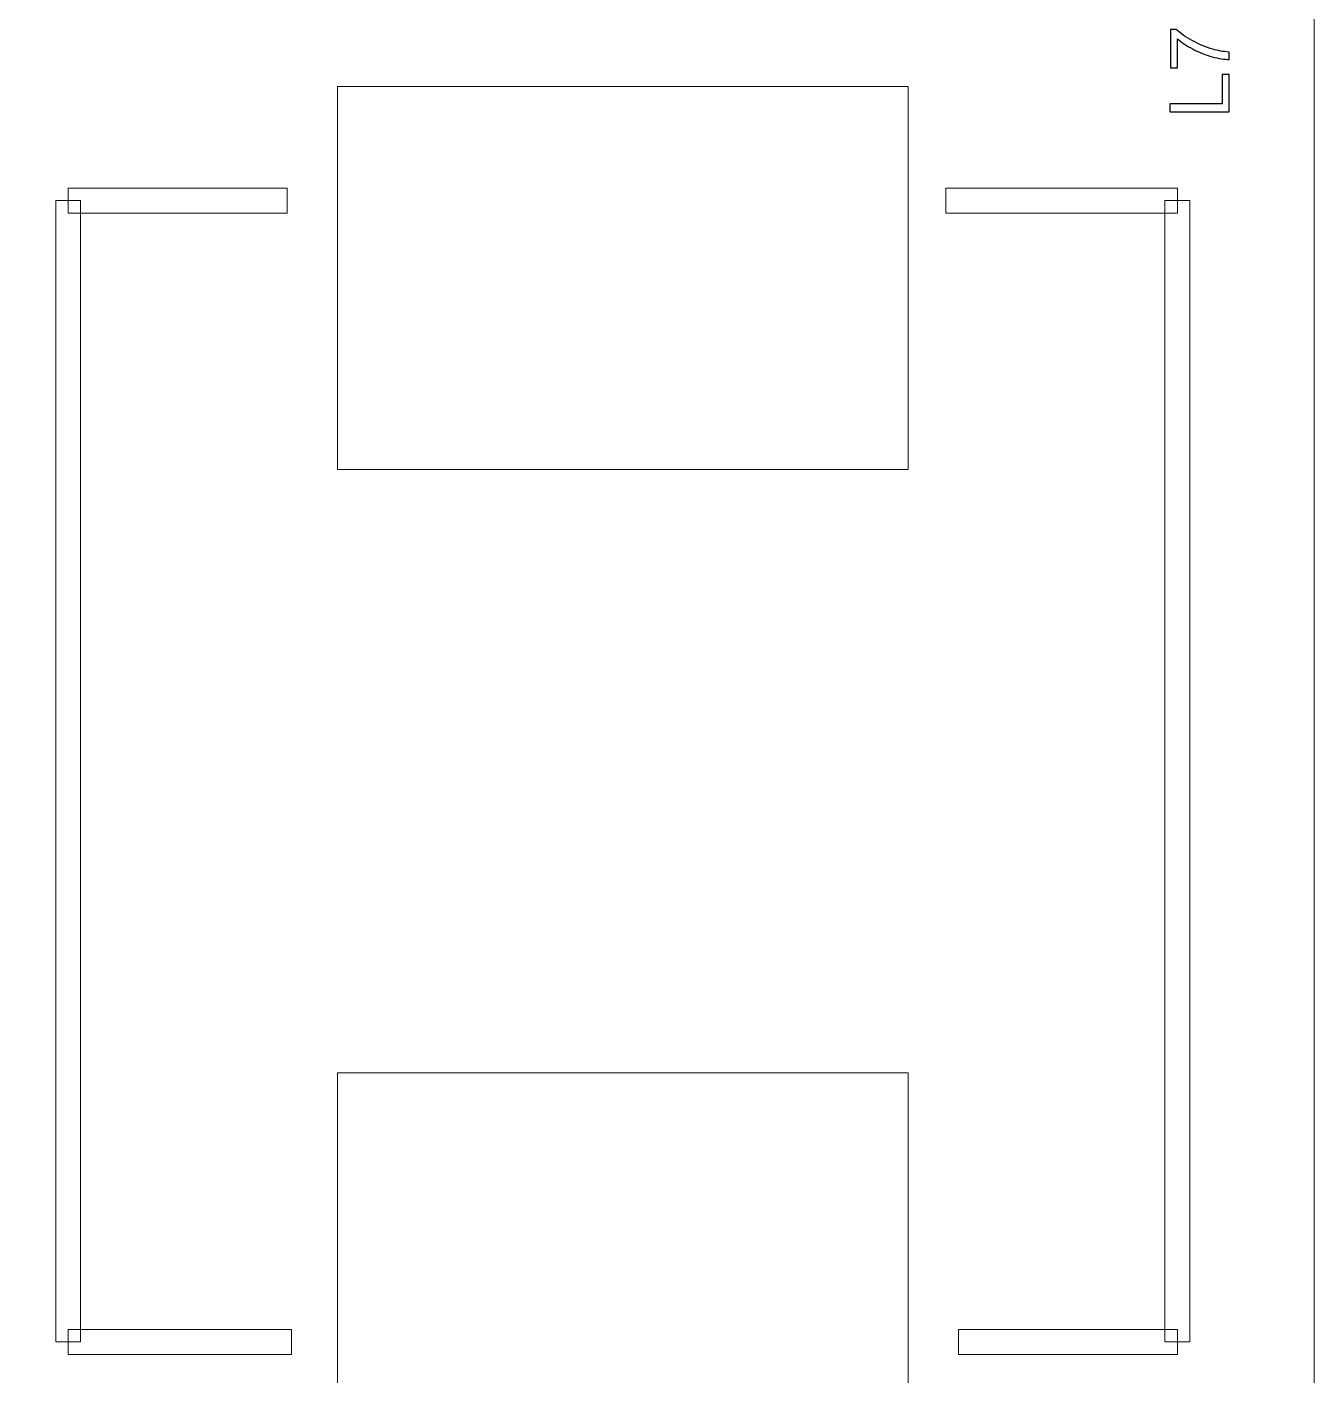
# Model space of a CAD drawing. Header units: millimetres. Extents: x -53.6 to 42.1, y -42.3 to 19.5.
# Drawn here: x 11.53 to 19.42, y -17.54 to -9.27 of the extents above; entities that cross this region are included whole.
import ezdxf

# ---------------------------------------------------------------- set-up
doc = ezdxf.new("R2010")
doc.units = ezdxf.units.MM
doc.header["$MEASUREMENT"] = 0
for name, color, linetype in [('BG_OUTLINE', 7, 'Continuous'), ('PG_SILKSCREEN_TOP', 7, 'Continuous'), ('PIN_TOP', 7, 'Continuous'), ('RD_SILKSCREEN_TOP', 7, 'Continuous')]:
    doc.layers.add(name, color=color, linetype=linetype)

msp = doc.modelspace()

# ---------------------------------------------------------------- linework, layer by layer
at = {"layer": 'BG_OUTLINE', "color": 3, "lineweight": 9}
msp.add_open_spline([(-35.58, -42.2737), (-35.58, -42.2737), (-35.58, 2.7261), (-35.58, 2.7261), (-35.58, 2.7261), (-35.58, 2.7261), (19.4199, 2.7261), (19.4199, 2.7261), (19.4199, 2.7261), (19.4199, 2.7261), (19.4199, -42.2737), (19.4199, -42.2737), (19.4199, -42.2737), (19.4199, -42.2737), (-35.58, -42.2737), (-35.58, -42.2737)], degree=3, knots=[0, 0, 0, 0, 0.25, 0.25, 0.25, 0.25, 0.5, 0.5, 0.5, 0.5, 0.75, 0.75, 0.75, 0.75, 1, 1, 1, 1], dxfattribs=at)
at = {"layer": 'PG_SILKSCREEN_TOP', "color": 6, "lineweight": 9}
for points in [[(11.7819, -10.4145), (11.7819, -10.4145), (11.7819, -10.2621), (11.7819, -10.2621), (11.7819, -10.2621), (11.7819, -10.2621), (13.1245, -10.2621), (13.1245, -10.2621), (13.1245, -10.2621), (13.1245, -10.2621), (13.1245, -10.4145), (13.1245, -10.4145), (13.1245, -10.4145), (13.1245, -10.4145), (11.7819, -10.4145), (11.7819, -10.4145)], [(17.1631, -10.4145), (17.1631, -10.4145), (17.1631, -10.2621), (17.1631, -10.2621), (17.1631, -10.2621), (17.1631, -10.2621), (18.5819, -10.2621), (18.5819, -10.2621), (18.5819, -10.2621), (18.5819, -10.2621), (18.5819, -10.4145), (18.5819, -10.4145), (18.5819, -10.4145), (18.5819, -10.4145), (17.1631, -10.4145), (17.1631, -10.4145)], [(11.8581, -17.3385), (11.8581, -17.3385), (11.7057, -17.3385), (11.7057, -17.3385), (11.7057, -17.3385), (11.7057, -17.3385), (11.7057, -10.3383), (11.7057, -10.3383), (11.7057, -10.3383), (11.7057, -10.3383), (11.8581, -10.3383), (11.8581, -10.3383), (11.8581, -10.3383), (11.8581, -10.3383), (11.8581, -17.3385), (11.8581, -17.3385)], [(18.5057, -10.3383), (18.5057, -10.3383), (18.6581, -10.3383), (18.6581, -10.3383), (18.6581, -10.3383), (18.6581, -10.3383), (18.6581, -17.3385), (18.6581, -17.3385), (18.6581, -17.3385), (18.6581, -17.3385), (18.5057, -17.3385), (18.5057, -17.3385), (18.5057, -17.3385), (18.5057, -17.3385), (18.5057, -10.3383), (18.5057, -10.3383)], [(13.1499, -17.2623), (13.1499, -17.2623), (13.1499, -17.4147), (13.1499, -17.4147), (13.1499, -17.4147), (13.1499, -17.4147), (11.7819, -17.4147), (11.7819, -17.4147), (11.7819, -17.4147), (11.7819, -17.4147), (11.7819, -17.2623), (11.7819, -17.2623), (11.7819, -17.2623), (11.7819, -17.2623), (13.1499, -17.2623), (13.1499, -17.2623)], [(18.5819, -17.2623), (18.5819, -17.2623), (18.5819, -17.4147), (18.5819, -17.4147), (18.5819, -17.4147), (18.5819, -17.4147), (17.2393, -17.4147), (17.2393, -17.4147), (17.2393, -17.4147), (17.2393, -17.4147), (17.2393, -17.2623), (17.2393, -17.2623), (17.2393, -17.2623), (17.2393, -17.2623), (18.5819, -17.2623), (18.5819, -17.2623)]]:
    msp.add_open_spline(points, degree=3, knots=[0, 0, 0, 0, 0.25, 0.25, 0.25, 0.25, 0.5, 0.5, 0.5, 0.5, 0.75, 0.75, 0.75, 0.75, 1, 1, 1, 1], dxfattribs=at)
at = {"layer": 'PIN_TOP', "lineweight": 9}
for points in [[(16.932, -11.9882), (16.932, -11.9882), (13.4319, -11.9882), (13.4319, -11.9882), (13.4319, -11.9882), (13.4319, -11.9882), (13.4319, -9.6387), (13.4319, -9.6387), (13.4319, -9.6387), (13.4319, -9.6387), (16.932, -9.6387), (16.932, -9.6387), (16.932, -9.6387), (16.932, -9.6387), (16.932, -11.9882), (16.932, -11.9882)], [(16.932, -18.038), (16.932, -18.038), (13.4319, -18.038), (13.4319, -18.038), (13.4319, -18.038), (13.4319, -18.038), (13.4319, -15.6885), (13.4319, -15.6885), (13.4319, -15.6885), (13.4319, -15.6885), (16.932, -15.6885), (16.932, -15.6885), (16.932, -15.6885), (16.932, -15.6885), (16.932, -18.038), (16.932, -18.038)]]:
    msp.add_open_spline(points, degree=3, knots=[0, 0, 0, 0, 0.25, 0.25, 0.25, 0.25, 0.5, 0.5, 0.5, 0.5, 0.75, 0.75, 0.75, 0.75, 1, 1, 1, 1], dxfattribs=at)
at = {"layer": 'RD_SILKSCREEN_TOP', "color": 8}
for points, knots in [([(18.5829, -9.5238), (18.5829, -9.5238), (18.54, -9.5238), (18.54, -9.5238), (18.54, -9.5238), (18.54, -9.5238), (18.54, -9.2884), (18.54, -9.2884), (18.54, -9.2884), (18.54, -9.2884), (18.5747, -9.2884), (18.5747, -9.2884), (18.5747, -9.2884), (18.5993, -9.3115), (18.6321, -9.3344), (18.6729, -9.3572), (18.6729, -9.3572), (18.7137, -9.3799), (18.7558, -9.3975), (18.7989, -9.4099), (18.7989, -9.4099), (18.8294, -9.4189), (18.8627, -9.4245), (18.8989, -9.427), (18.8989, -9.427), (18.8989, -9.427), (18.8989, -9.4729), (18.8989, -9.4729), (18.8989, -9.4729), (18.8703, -9.4724), (18.8357, -9.4668), (18.7952, -9.456), (18.7952, -9.456), (18.7547, -9.4453), (18.7156, -9.4299), (18.678, -9.4098), (18.678, -9.4098), (18.6404, -9.3896), (18.6087, -9.3683), (18.5829, -9.3456), (18.5829, -9.3456), (18.5829, -9.3456), (18.5829, -9.5238), (18.5829, -9.5238)], [0, 0, 0, 0, 0.090909, 0.090909, 0.090909, 0.090909, 0.181818, 0.181818, 0.181818, 0.181818, 0.272727, 0.272727, 0.272727, 0.272727, 0.363636, 0.363636, 0.363636, 0.363636, 0.454545, 0.454545, 0.454545, 0.454545, 0.545455, 0.545455, 0.545455, 0.545455, 0.636364, 0.636364, 0.636364, 0.636364, 0.727273, 0.727273, 0.727273, 0.727273, 0.818182, 0.818182, 0.818182, 0.818182, 0.909091, 0.909091, 0.909091, 0.909091, 1, 1, 1, 1]), ([(18.8989, -9.7931), (18.8989, -9.7931), (18.5353, -9.7931), (18.5353, -9.7931), (18.5353, -9.7931), (18.5353, -9.7931), (18.5353, -9.745), (18.5353, -9.745), (18.5353, -9.745), (18.5353, -9.745), (18.856, -9.745), (18.856, -9.745), (18.856, -9.745), (18.856, -9.745), (18.856, -9.5659), (18.856, -9.5659), (18.856, -9.5659), (18.856, -9.5659), (18.8989, -9.5659), (18.8989, -9.5659), (18.8989, -9.5659), (18.8989, -9.5659), (18.8989, -9.7931), (18.8989, -9.7931)], [0, 0, 0, 0, 0.166667, 0.166667, 0.166667, 0.166667, 0.333333, 0.333333, 0.333333, 0.333333, 0.5, 0.5, 0.5, 0.5, 0.666667, 0.666667, 0.666667, 0.666667, 0.833333, 0.833333, 0.833333, 0.833333, 1, 1, 1, 1])]:
    msp.add_open_spline(points, degree=3, knots=knots, dxfattribs=at)

doc.saveas('drawing.dxf')
